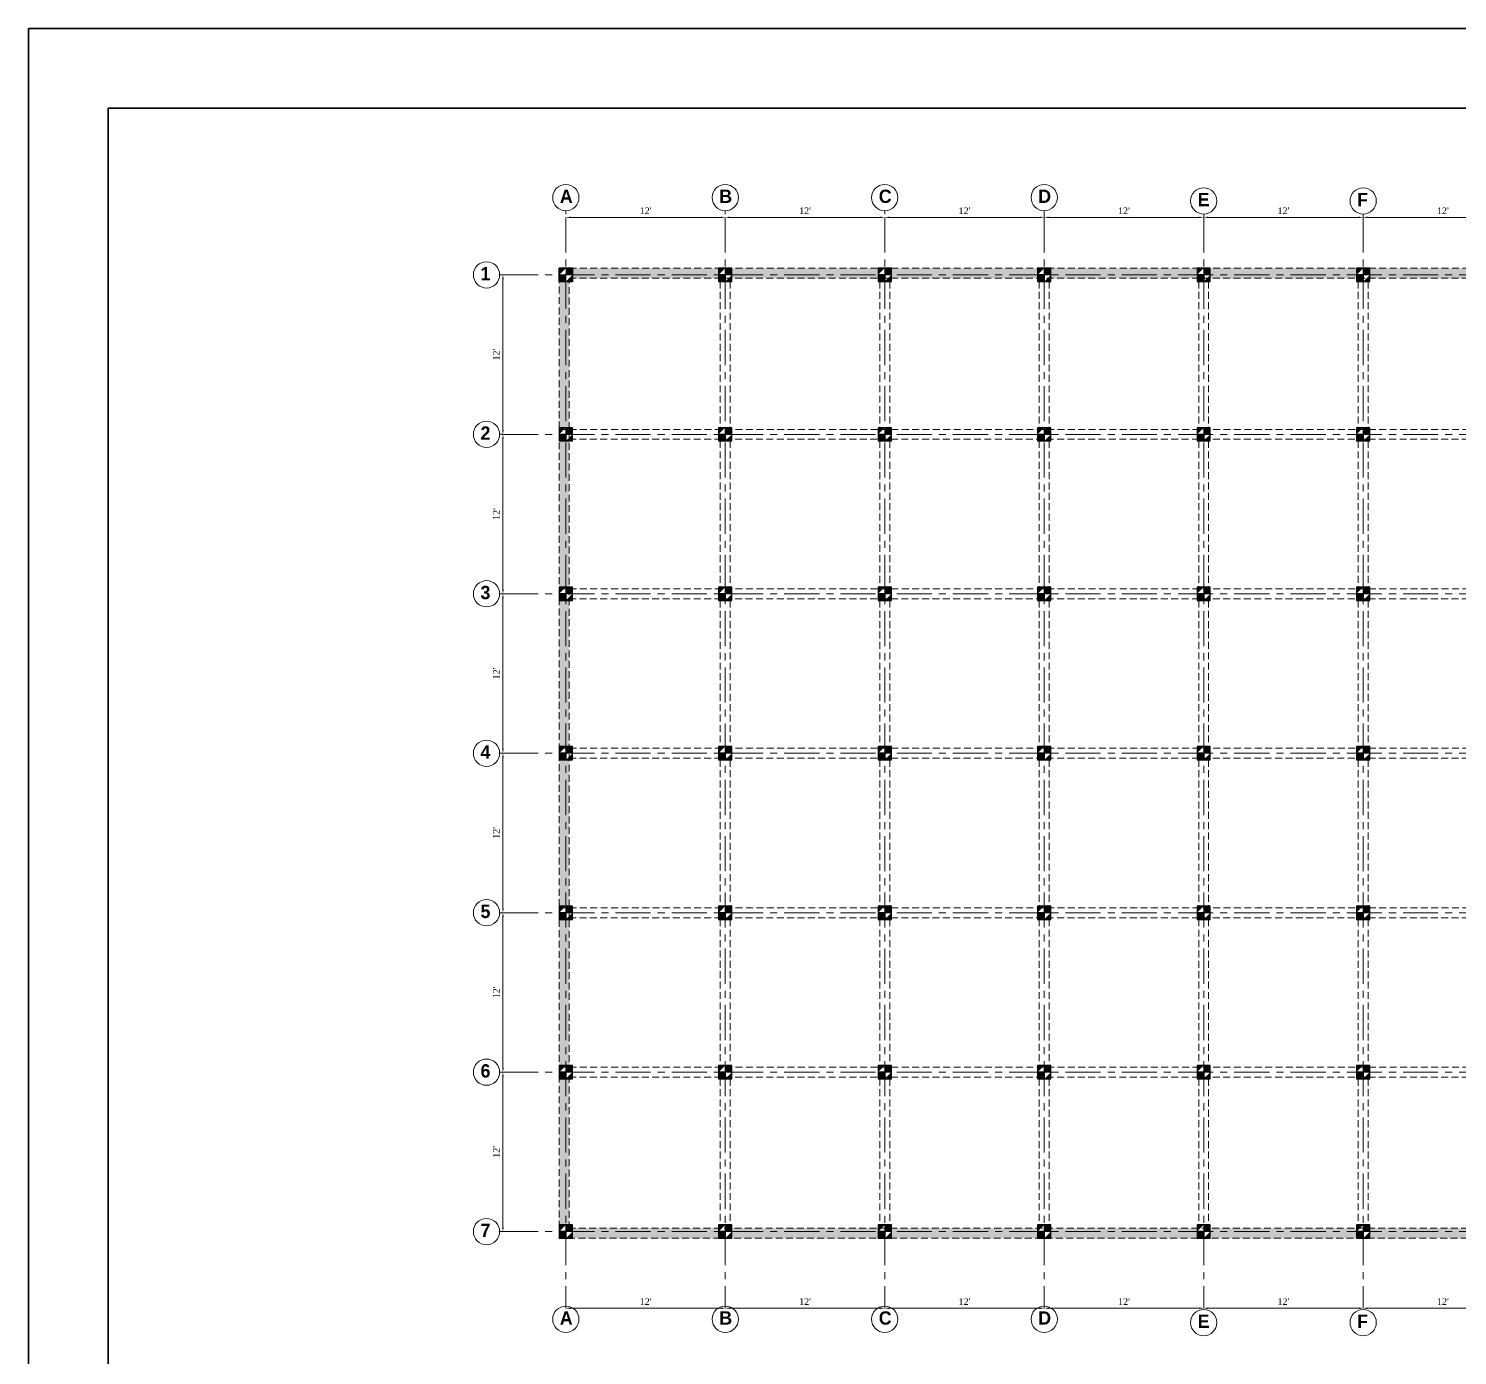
# Model space of a CAD drawing. Extents: x -2338379 to 930990, y -818978 to 106940.
# Drawn here: x 381373 to 382663, y -204164 to -202966 of the extents above; entities that cross this region are included whole.
import ezdxf

# ---------------------------------------------------------------- set-up
doc = ezdxf.new("R2010")
doc.units = 0
doc.header["$MEASUREMENT"] = 0
doc.header["$PDMODE"] = 34
doc.linetypes.add('CENTER', pattern=[50.8, 31.75, -6.35, 6.35, -6.35])
doc.linetypes.add('DASHED2', pattern=[0.375, 0.25, -0.125])
doc.layers.get('0').update_dxf_attribs({"linetype": 'CONTINUOUS', "lineweight": 30})
doc.layers.get('DEFPOINTS').update_dxf_attribs({"linetype": 'CONTINUOUS'})
for name, color, linetype, lineweight in [('Center', 11, 'CENTER', 15), ('DIM', 6, 'CONTINUOUS', 20), ('DOOR&WIN', 3, 'CONTINUOUS', 18), ('Outline', 4, 'CONTINUOUS', 9), ('TEXT', 7, 'CONTINUOUS', 30)]:
    doc.layers.add(name, color=color, linetype=linetype, lineweight=lineweight)
doc.layers.add('pillar12', color=7, linetype='CONTINUOUS')
doc.styles.get("Standard").update_dxf_attribs({"font": 'times.ttf', "height": 6})
doc.dimstyles.new('Standard$0', dxfattribs={"dimtxt": 6, "dimasz": 4, "dimexe": 3, "dimexo": 6, "dimgap": 3, "dimtad": 1, "dimdec": 1, "dimzin": 0, "dimdsep": 46, "dimlunit": 4, "dimtxsty": 'Standard', "dimcen": 0.09, "dimclrd": 6, "dimclre": 6, "dimclrt": 7, "dimadec": 0, "dimazin": 0, "dimtfac": 1, "dimtdec": 1, "dimtix": 1, "dimtofl": 0, "dimtmove": 1, "dimatfit": 3, "dimfxl": 1, "dimtolj": 1, "dimtzin": 0, "dimlwd": 18, "dimlwe": 18, "dimarcsym": 0})

# ---------------------------------------------------------------- blocks, each defined once
blk = doc.blocks.new('pill12')
h = blk.add_hatch(color=5)
h.paths.add_polyline_path([(-6, -6), (6, -6), (6, 6), (-6, 6)], flags=17)
edge = h.paths.add_edge_path(flags=17)
edge.add_line((6, 0), (-6, 0))
edge.add_line((0, 6), (0, -6))
for p, q in [((6, 0), (-6, 0)), ((0, 6), (0, -6))]:
    blk.add_line(p, q)
blk.add_lwpolyline([(-6, -6), (6, -6), (6, 6), (-6, 6)], close=True)
blk = doc.blocks.new('*D62')
at = {"layer": 'DEFPOINTS', "color": 0, "lineweight": 30, "transparency": 16777216}
for p in [(381858, -203136.5), (382002, -203136.5), (382002, -203136.5)]:
    blk.add_point(p, dxfattribs=at)
at = {"layer": 'DIM', "color": 6, "lineweight": 18, "transparency": 16777216}
for p, q in [((381858, -203130.5), (381858, -203133.5)), ((381862, -203136.5), (381998, -203136.5)), ((382002, -203130.5), (382002, -203133.5))]:
    blk.add_line(p, q, dxfattribs=at)
at = {"layer": 'DIM', "color": 6, "lineweight": 30, "transparency": 16777216}
for points in [[(381862, -203135.8), (381862, -203137.1), (381858, -203136.5)], [(381998, -203135.8), (381998, -203137.1), (382002, -203136.5)]]:
    blk.add_solid(points, dxfattribs=at)
at = {"layer": 'DIM', "color": 7, "transparency": 16777216, "insert": (381930, -203130.5), "char_height": 6, "attachment_point": 5}
blk.add_mtext("\\A1;12'", dxfattribs=at)
blk = doc.blocks.new('*D63')
at = {"layer": 'DEFPOINTS', "color": 0, "lineweight": 30, "transparency": 16777216}
for p in [(382002, -203136.5), (382146, -203136.5), (382146, -203136.5)]:
    blk.add_point(p, dxfattribs=at)
at = {"layer": 'DIM', "color": 6, "lineweight": 18, "transparency": 16777216}
for p, q in [((382002, -203130.5), (382002, -203133.5)), ((382006, -203136.5), (382142, -203136.5)), ((382146, -203130.5), (382146, -203133.5))]:
    blk.add_line(p, q, dxfattribs=at)
at = {"layer": 'DIM', "color": 6, "lineweight": 30, "transparency": 16777216}
for points in [[(382006, -203135.8), (382006, -203137.1), (382002, -203136.5)], [(382142, -203135.8), (382142, -203137.1), (382146, -203136.5)]]:
    blk.add_solid(points, dxfattribs=at)
at = {"layer": 'DIM', "color": 7, "transparency": 16777216, "insert": (382074, -203130.5), "char_height": 6, "attachment_point": 5}
blk.add_mtext("\\A1;12'", dxfattribs=at)
blk = doc.blocks.new('*D64')
at = {"layer": 'DEFPOINTS', "color": 0, "lineweight": 30, "transparency": 16777216}
for p in [(382146, -203136.5), (382290, -203136.5), (382290, -203136.5)]:
    blk.add_point(p, dxfattribs=at)
at = {"layer": 'DIM', "color": 6, "lineweight": 18, "transparency": 16777216}
for p, q in [((382146, -203130.5), (382146, -203133.5)), ((382150, -203136.5), (382286, -203136.5)), ((382290, -203130.5), (382290, -203133.5))]:
    blk.add_line(p, q, dxfattribs=at)
at = {"layer": 'DIM', "color": 6, "lineweight": 30, "transparency": 16777216}
for points in [[(382150, -203135.8), (382150, -203137.1), (382146, -203136.5)], [(382286, -203135.8), (382286, -203137.1), (382290, -203136.5)]]:
    blk.add_solid(points, dxfattribs=at)
at = {"layer": 'DIM', "color": 7, "transparency": 16777216, "insert": (382218, -203130.5), "char_height": 6, "attachment_point": 5}
blk.add_mtext("\\A1;12'", dxfattribs=at)
blk = doc.blocks.new('*D65')
at = {"color": 6, "lineweight": 18, "transparency": 16777216}
for p, q in [((382290, -203136.5), (382290, -203133.5)), ((382294, -203136.5), (382430, -203136.5)), ((382434, -203136.5), (382434, -203133.5))]:
    blk.add_line(p, q, dxfattribs=at)
at = {"color": 6, "lineweight": 30, "transparency": 16777216}
for points in [[(382294, -203135.8), (382294, -203137.1), (382290, -203136.5)], [(382430, -203135.8), (382430, -203137.1), (382434, -203136.5)]]:
    blk.add_solid(points, dxfattribs=at)
at = {"layer": 'DEFPOINTS', "color": 0, "lineweight": 30, "transparency": 16777216}
for p in [(382290, -203136.5), (382434, -203136.5), (382434, -203136.5)]:
    blk.add_point(p, dxfattribs=at)
at = {"color": 7, "lineweight": 30, "transparency": 16777216, "insert": (382362, -203130.5), "char_height": 6, "attachment_point": 5}
blk.add_mtext("\\A1;12'", dxfattribs=at)
blk = doc.blocks.new('*D66')
at = {"color": 6, "lineweight": 18, "transparency": 16777216}
for p, q in [((382434, -203136.5), (382434, -203133.5)), ((382438, -203136.5), (382574, -203136.5)), ((382578, -203136.5), (382578, -203133.5))]:
    blk.add_line(p, q, dxfattribs=at)
at = {"color": 6, "lineweight": 30, "transparency": 16777216}
for points in [[(382438, -203135.8), (382438, -203137.1), (382434, -203136.5)], [(382574, -203135.8), (382574, -203137.1), (382578, -203136.5)]]:
    blk.add_solid(points, dxfattribs=at)
at = {"layer": 'DEFPOINTS', "color": 0, "lineweight": 30, "transparency": 16777216}
for p in [(382434, -203136.5), (382578, -203136.5), (382578, -203136.5)]:
    blk.add_point(p, dxfattribs=at)
at = {"color": 7, "lineweight": 30, "transparency": 16777216, "insert": (382506, -203130.5), "char_height": 6, "attachment_point": 5}
blk.add_mtext("\\A1;12'", dxfattribs=at)
blk = doc.blocks.new('*D67')
at = {"color": 6, "lineweight": 18, "transparency": 16777216}
for p, q in [((382578, -203136.5), (382578, -203133.5)), ((382582, -203136.5), (382718, -203136.5)), ((382722, -203136.5), (382722, -203133.5))]:
    blk.add_line(p, q, dxfattribs=at)
at = {"color": 6, "lineweight": 30, "transparency": 16777216}
for points in [[(382582, -203135.8), (382582, -203137.1), (382578, -203136.5)], [(382718, -203135.8), (382718, -203137.1), (382722, -203136.5)]]:
    blk.add_solid(points, dxfattribs=at)
at = {"layer": 'DEFPOINTS', "color": 0, "lineweight": 30, "transparency": 16777216}
for p in [(382578, -203136.5), (382722, -203136.5), (382722, -203136.5)]:
    blk.add_point(p, dxfattribs=at)
at = {"color": 7, "lineweight": 30, "transparency": 16777216, "insert": (382650, -203130.5), "char_height": 6, "attachment_point": 5}
blk.add_mtext("\\A1;12'", dxfattribs=at)
blk = doc.blocks.new('*D71')
at = {"color": 6, "lineweight": 18, "transparency": 16777216}
for p, q in [((381801.2, -203188.4), (381798.2, -203188.4)), ((381801.2, -203192.4), (381801.2, -203328.4)), ((381801.2, -203332.4), (381798.2, -203332.4))]:
    blk.add_line(p, q, dxfattribs=at)
at = {"color": 6, "lineweight": 30, "transparency": 16777216}
for points in [[(381800.5, -203192.4), (381801.9, -203192.4), (381801.2, -203188.4)], [(381800.5, -203328.4), (381801.9, -203328.4), (381801.2, -203332.4)]]:
    blk.add_solid(points, dxfattribs=at)
at = {"layer": 'DEFPOINTS', "color": 0, "lineweight": 30, "transparency": 16777216}
for p in [(381801.2, -203188.4), (381801.2, -203332.4), (381801.2, -203332.4)]:
    blk.add_point(p, dxfattribs=at)
at = {"color": 7, "lineweight": 30, "transparency": 16777216, "insert": (381795.2, -203260.4), "char_height": 6, "attachment_point": 5, "rotation": 90}
blk.add_mtext("\\A1;12'", dxfattribs=at)
blk = doc.blocks.new('*D72')
at = {"color": 6, "lineweight": 18, "transparency": 16777216}
for p, q in [((381801.2, -203332.4), (381798.2, -203332.4)), ((381801.2, -203336.4), (381801.2, -203472.4)), ((381801.2, -203476.4), (381798.2, -203476.4))]:
    blk.add_line(p, q, dxfattribs=at)
at = {"color": 6, "lineweight": 30, "transparency": 16777216}
for points in [[(381800.5, -203336.4), (381801.9, -203336.4), (381801.2, -203332.4)], [(381800.5, -203472.4), (381801.9, -203472.4), (381801.2, -203476.4)]]:
    blk.add_solid(points, dxfattribs=at)
at = {"layer": 'DEFPOINTS', "color": 0, "lineweight": 30, "transparency": 16777216}
for p in [(381801.2, -203332.4), (381801.2, -203476.4), (381801.2, -203476.4)]:
    blk.add_point(p, dxfattribs=at)
at = {"color": 7, "lineweight": 30, "transparency": 16777216, "insert": (381795.2, -203404.4), "char_height": 6, "attachment_point": 5, "rotation": 90}
blk.add_mtext("\\A1;12'", dxfattribs=at)
blk = doc.blocks.new('*D73')
at = {"color": 6, "lineweight": 18, "transparency": 16777216}
for p, q in [((381801.2, -203476.4), (381798.2, -203476.4)), ((381801.2, -203480.4), (381801.2, -203616.4)), ((381801.2, -203620.4), (381798.2, -203620.4))]:
    blk.add_line(p, q, dxfattribs=at)
at = {"color": 6, "lineweight": 30, "transparency": 16777216}
for points in [[(381800.5, -203480.4), (381801.9, -203480.4), (381801.2, -203476.4)], [(381800.5, -203616.4), (381801.9, -203616.4), (381801.2, -203620.4)]]:
    blk.add_solid(points, dxfattribs=at)
at = {"layer": 'DEFPOINTS', "color": 0, "lineweight": 30, "transparency": 16777216}
for p in [(381801.2, -203476.4), (381801.2, -203620.4), (381801.2, -203620.4)]:
    blk.add_point(p, dxfattribs=at)
at = {"color": 7, "lineweight": 30, "transparency": 16777216, "insert": (381795.2, -203548.4), "char_height": 6, "attachment_point": 5, "rotation": 90}
blk.add_mtext("\\A1;12'", dxfattribs=at)
blk = doc.blocks.new('*D74')
at = {"color": 6, "lineweight": 18, "transparency": 16777216}
for p, q in [((381801.2, -203620.4), (381798.2, -203620.4)), ((381801.2, -203624.4), (381801.2, -203760.4)), ((381801.2, -203764.4), (381798.2, -203764.4))]:
    blk.add_line(p, q, dxfattribs=at)
at = {"color": 6, "lineweight": 30, "transparency": 16777216}
for points in [[(381800.5, -203624.4), (381801.9, -203624.4), (381801.2, -203620.4)], [(381800.5, -203760.4), (381801.9, -203760.4), (381801.2, -203764.4)]]:
    blk.add_solid(points, dxfattribs=at)
at = {"layer": 'DEFPOINTS', "color": 0, "lineweight": 30, "transparency": 16777216}
for p in [(381801.2, -203620.4), (381801.2, -203764.4), (381801.2, -203764.4)]:
    blk.add_point(p, dxfattribs=at)
at = {"color": 7, "lineweight": 30, "transparency": 16777216, "insert": (381795.2, -203692.4), "char_height": 6, "attachment_point": 5, "rotation": 90}
blk.add_mtext("\\A1;12'", dxfattribs=at)
blk = doc.blocks.new('*D75')
at = {"color": 6, "lineweight": 18, "transparency": 16777216}
for p, q in [((381801.2, -203764.4), (381798.2, -203764.4)), ((381801.2, -203768.4), (381801.2, -203904.4)), ((381801.2, -203908.4), (381798.2, -203908.4))]:
    blk.add_line(p, q, dxfattribs=at)
at = {"color": 6, "lineweight": 30, "transparency": 16777216}
for points in [[(381800.5, -203768.4), (381801.9, -203768.4), (381801.2, -203764.4)], [(381800.5, -203904.4), (381801.9, -203904.4), (381801.2, -203908.4)]]:
    blk.add_solid(points, dxfattribs=at)
at = {"layer": 'DEFPOINTS', "color": 0, "lineweight": 30, "transparency": 16777216}
for p in [(381801.2, -203764.4), (381801.2, -203908.4), (381801.2, -203908.4)]:
    blk.add_point(p, dxfattribs=at)
at = {"color": 7, "lineweight": 30, "transparency": 16777216, "insert": (381795.2, -203836.4), "char_height": 6, "attachment_point": 5, "rotation": 90}
blk.add_mtext("\\A1;12'", dxfattribs=at)
blk = doc.blocks.new('*D76')
at = {"color": 6, "lineweight": 18, "transparency": 16777216}
for p, q in [((381801.2, -203908.4), (381798.2, -203908.4)), ((381801.2, -203912.4), (381801.2, -204048.4)), ((381801.2, -204052.4), (381798.2, -204052.4))]:
    blk.add_line(p, q, dxfattribs=at)
at = {"color": 6, "lineweight": 30, "transparency": 16777216}
for points in [[(381800.5, -203912.4), (381801.9, -203912.4), (381801.2, -203908.4)], [(381800.5, -204048.4), (381801.9, -204048.4), (381801.2, -204052.4)]]:
    blk.add_solid(points, dxfattribs=at)
at = {"layer": 'DEFPOINTS', "color": 0, "lineweight": 30, "transparency": 16777216}
for p in [(381801.2, -203908.4), (381801.2, -204052.4), (381801.2, -204052.4)]:
    blk.add_point(p, dxfattribs=at)
at = {"color": 7, "lineweight": 30, "transparency": 16777216, "insert": (381795.2, -203980.4), "char_height": 6, "attachment_point": 5, "rotation": 90}
blk.add_mtext("\\A1;12'", dxfattribs=at)
blk = doc.blocks.new('*D77')
at = {"color": 6, "lineweight": 18, "transparency": 16777216}
for p, q in [((381858, -204121.6), (381858, -204118.6)), ((381862, -204121.6), (381998, -204121.6)), ((382002, -204121.6), (382002, -204118.6))]:
    blk.add_line(p, q, dxfattribs=at)
at = {"color": 6, "lineweight": 30, "transparency": 16777216}
for points in [[(381862, -204120.9), (381862, -204122.3), (381858, -204121.6)], [(381998, -204120.9), (381998, -204122.3), (382002, -204121.6)]]:
    blk.add_solid(points, dxfattribs=at)
at = {"layer": 'DEFPOINTS', "color": 0, "lineweight": 30, "transparency": 16777216}
for p in [(381858, -204121.6), (382002, -204121.6), (382002, -204121.6)]:
    blk.add_point(p, dxfattribs=at)
at = {"color": 7, "lineweight": 30, "transparency": 16777216, "insert": (381930, -204115.6), "char_height": 6, "attachment_point": 5}
blk.add_mtext("\\A1;12'", dxfattribs=at)
blk = doc.blocks.new('*D78')
at = {"color": 6, "lineweight": 18, "transparency": 16777216}
for p, q in [((382002, -204121.6), (382002, -204118.6)), ((382006, -204121.6), (382142, -204121.6)), ((382146, -204121.6), (382146, -204118.6))]:
    blk.add_line(p, q, dxfattribs=at)
at = {"color": 6, "lineweight": 30, "transparency": 16777216}
for points in [[(382006, -204120.9), (382006, -204122.3), (382002, -204121.6)], [(382142, -204120.9), (382142, -204122.3), (382146, -204121.6)]]:
    blk.add_solid(points, dxfattribs=at)
at = {"layer": 'DEFPOINTS', "color": 0, "lineweight": 30, "transparency": 16777216}
for p in [(382002, -204121.6), (382146, -204121.6), (382146, -204121.6)]:
    blk.add_point(p, dxfattribs=at)
at = {"color": 7, "lineweight": 30, "transparency": 16777216, "insert": (382074, -204115.6), "char_height": 6, "attachment_point": 5}
blk.add_mtext("\\A1;12'", dxfattribs=at)
blk = doc.blocks.new('*D79')
at = {"color": 6, "lineweight": 18, "transparency": 16777216}
for p, q in [((382146, -204121.6), (382146, -204118.6)), ((382150, -204121.6), (382286, -204121.6)), ((382290, -204121.6), (382290, -204118.6))]:
    blk.add_line(p, q, dxfattribs=at)
at = {"color": 6, "lineweight": 30, "transparency": 16777216}
for points in [[(382150, -204120.9), (382150, -204122.3), (382146, -204121.6)], [(382286, -204120.9), (382286, -204122.3), (382290, -204121.6)]]:
    blk.add_solid(points, dxfattribs=at)
at = {"layer": 'DEFPOINTS', "color": 0, "lineweight": 30, "transparency": 16777216}
for p in [(382146, -204121.6), (382290, -204121.6), (382290, -204121.6)]:
    blk.add_point(p, dxfattribs=at)
at = {"color": 7, "lineweight": 30, "transparency": 16777216, "insert": (382218, -204115.6), "char_height": 6, "attachment_point": 5}
blk.add_mtext("\\A1;12'", dxfattribs=at)
blk = doc.blocks.new('*D80')
at = {"color": 6, "lineweight": 18, "transparency": 16777216}
for p, q in [((382290, -204121.6), (382290, -204118.6)), ((382294, -204121.6), (382430, -204121.6)), ((382434, -204121.6), (382434, -204118.6))]:
    blk.add_line(p, q, dxfattribs=at)
at = {"color": 6, "lineweight": 30, "transparency": 16777216}
for points in [[(382294, -204120.9), (382294, -204122.3), (382290, -204121.6)], [(382430, -204120.9), (382430, -204122.3), (382434, -204121.6)]]:
    blk.add_solid(points, dxfattribs=at)
at = {"layer": 'DEFPOINTS', "color": 0, "lineweight": 30, "transparency": 16777216}
for p in [(382290, -204121.6), (382434, -204121.6), (382434, -204121.6)]:
    blk.add_point(p, dxfattribs=at)
at = {"color": 7, "lineweight": 30, "transparency": 16777216, "insert": (382362, -204115.6), "char_height": 6, "attachment_point": 5}
blk.add_mtext("\\A1;12'", dxfattribs=at)
blk = doc.blocks.new('*D81')
at = {"color": 6, "lineweight": 18, "transparency": 16777216}
for p, q in [((382434, -204121.6), (382434, -204118.6)), ((382438, -204121.6), (382574, -204121.6)), ((382578, -204121.6), (382578, -204118.6))]:
    blk.add_line(p, q, dxfattribs=at)
at = {"color": 6, "lineweight": 30, "transparency": 16777216}
for points in [[(382438, -204120.9), (382438, -204122.3), (382434, -204121.6)], [(382574, -204120.9), (382574, -204122.3), (382578, -204121.6)]]:
    blk.add_solid(points, dxfattribs=at)
at = {"layer": 'DEFPOINTS', "color": 0, "lineweight": 30, "transparency": 16777216}
for p in [(382434, -204121.6), (382578, -204121.6), (382578, -204121.6)]:
    blk.add_point(p, dxfattribs=at)
at = {"color": 7, "lineweight": 30, "transparency": 16777216, "insert": (382506, -204115.6), "char_height": 6, "attachment_point": 5}
blk.add_mtext("\\A1;12'", dxfattribs=at)
blk = doc.blocks.new('*D82')
at = {"color": 6, "lineweight": 18, "transparency": 16777216}
for p, q in [((382578, -204121.6), (382578, -204118.6)), ((382582, -204121.6), (382718, -204121.6)), ((382722, -204121.6), (382722, -204118.6))]:
    blk.add_line(p, q, dxfattribs=at)
at = {"color": 6, "lineweight": 30, "transparency": 16777216}
for points in [[(382582, -204120.9), (382582, -204122.3), (382578, -204121.6)], [(382718, -204120.9), (382718, -204122.3), (382722, -204121.6)]]:
    blk.add_solid(points, dxfattribs=at)
at = {"layer": 'DEFPOINTS', "color": 0, "lineweight": 30, "transparency": 16777216}
for p in [(382578, -204121.6), (382722, -204121.6), (382722, -204121.6)]:
    blk.add_point(p, dxfattribs=at)
at = {"color": 7, "lineweight": 30, "transparency": 16777216, "insert": (382650, -204115.6), "char_height": 6, "attachment_point": 5}
blk.add_mtext("\\A1;12'", dxfattribs=at)

msp = doc.modelspace()

# ---------------------------------------------------------------- hatches: boundary and pattern name
h = msp.add_hatch(color=5)
h.paths.add_polyline_path([(381851.97, -203194.43), (381863.97, -203194.43), (381863.97, -203182.43), (381851.97, -203182.43)], flags=16)
edge = h.paths.add_edge_path()
edge.add_line((381863.97, -203188.43), (381851.97, -203188.43))
edge.add_line((381857.97, -203182.43), (381857.97, -203194.43))
at = {"lineweight": 30}
h = msp.add_hatch(color=256, dxfattribs=at)
h.paths.add_polyline_path([(381857.97, -203194.43), (381851.97, -203194.43), (381851.97, -203326.43), (381857.97, -203326.43)])
h.paths.add_polyline_path([(381860.97, -203194.43), (381857.97, -203194.43), (381857.97, -203326.43), (381860.97, -203326.43)])
h.paths.add_polyline_path([(381857.97, -203338.43), (381851.97, -203338.43), (381851.97, -203470.43), (381857.97, -203470.43)])
h.paths.add_polyline_path([(381860.97, -203338.43), (381857.97, -203338.43), (381857.97, -203470.43), (381860.97, -203470.43)])
h.paths.add_polyline_path([(381857.97, -203482.43), (381851.97, -203482.43), (381851.97, -203614.43), (381857.97, -203614.43)])
h.paths.add_polyline_path([(381860.97, -203482.43), (381857.97, -203482.43), (381857.97, -203614.43), (381860.97, -203614.43)])
h.paths.add_polyline_path([(381857.97, -203626.43), (381851.97, -203626.43), (381851.97, -203758.43), (381857.97, -203758.43)])
h.paths.add_polyline_path([(381860.97, -203626.43), (381857.97, -203626.43), (381857.97, -203758.43), (381860.97, -203758.43)])
h.paths.add_polyline_path([(381857.97, -203770.43), (381851.97, -203770.43), (381851.97, -203902.43), (381857.97, -203902.43)])
h.paths.add_polyline_path([(381860.97, -203770.43), (381857.97, -203770.43), (381857.97, -203902.43), (381860.97, -203902.43)])
h.paths.add_polyline_path([(381857.97, -203914.43), (381851.97, -203914.43), (381851.97, -204046.43), (381857.97, -204046.43)])
h.paths.add_polyline_path([(381860.97, -203914.43), (381857.97, -203914.43), (381857.97, -204046.43), (381860.97, -204046.43)])
h = msp.add_hatch(color=256, dxfattribs=at)
h.paths.add_polyline_path([(381995.97, -203182.43), (381863.97, -203182.43), (381863.97, -203188.43), (381995.97, -203188.43)])
h.paths.add_polyline_path([(381995.97, -203188.43), (381863.97, -203188.43), (381863.97, -203191.43), (381995.97, -203191.43)])
h.paths.add_polyline_path([(382139.97, -203182.43), (382007.97, -203182.43), (382007.97, -203188.43), (382139.97, -203188.43)])
h.paths.add_polyline_path([(382139.97, -203188.43), (382007.97, -203188.43), (382007.97, -203191.43), (382139.97, -203191.43)])
h.paths.add_polyline_path([(382283.97, -203182.43), (382151.97, -203182.43), (382151.97, -203188.43), (382283.97, -203188.43)])
h.paths.add_polyline_path([(382283.97, -203188.43), (382151.97, -203188.43), (382151.97, -203191.43), (382283.97, -203191.43)])
h.paths.add_polyline_path([(382427.97, -203182.43), (382295.97, -203182.43), (382295.97, -203188.43), (382427.97, -203188.43)])
h.paths.add_polyline_path([(382427.97, -203188.43), (382295.97, -203188.43), (382295.97, -203191.43), (382427.97, -203191.43)])
h.paths.add_polyline_path([(382571.97, -203182.43), (382439.97, -203182.43), (382439.97, -203188.43), (382571.97, -203188.43)])
h.paths.add_polyline_path([(382571.97, -203188.43), (382439.97, -203188.43), (382439.97, -203191.43), (382571.97, -203191.43)])
h.paths.add_polyline_path([(382715.97, -203182.43), (382583.97, -203182.43), (382583.97, -203188.43), (382715.97, -203188.43)])
h.paths.add_polyline_path([(382715.97, -203188.43), (382583.97, -203188.43), (382583.97, -203191.43), (382715.97, -203191.43)])
h.paths.add_polyline_path([(382859.97, -203182.43), (382727.97, -203182.43), (382727.97, -203188.43), (382859.97, -203188.43)])
h.paths.add_polyline_path([(382766.56, -203188.43), (382727.97, -203188.43), (382727.97, -203191.43), (382766.56, -203191.43)])
h.paths.add_polyline_path([(383003.97, -203182.43), (382871.97, -203182.43), (382871.97, -203188.43), (383003.97, -203188.43)])
h.paths.add_polyline_path([(382882.06, -203188.43), (382876.06, -203188.43), (382876.06, -203191.43), (382882.06, -203191.43)])
h.paths.add_polyline_path([(382876.06, -203188.43), (382871.97, -203188.43), (382871.97, -203191.43), (382876.06, -203191.43)])
h = msp.add_hatch(color=256, dxfattribs=at)
h.paths.add_polyline_path([(381995.97, -204049.43), (381863.97, -204049.43), (381863.97, -204052.43), (381995.97, -204052.43)])
h.paths.add_polyline_path([(381995.97, -204052.43), (381863.97, -204052.43), (381863.97, -204058.43), (381995.97, -204058.43)])
h.paths.add_polyline_path([(382139.97, -204049.43), (382007.97, -204049.43), (382007.97, -204052.43), (382139.97, -204052.43)])
h.paths.add_polyline_path([(382139.97, -204052.43), (382007.97, -204052.43), (382007.97, -204058.43), (382139.97, -204058.43)])
h.paths.add_polyline_path([(382283.97, -204049.43), (382151.97, -204049.43), (382151.97, -204052.43), (382283.97, -204052.43)])
h.paths.add_polyline_path([(382283.97, -204052.43), (382151.97, -204052.43), (382151.97, -204058.43), (382283.97, -204058.43)])
h.paths.add_polyline_path([(382427.97, -204049.43), (382295.97, -204049.43), (382295.97, -204052.43), (382427.97, -204052.43)])
h.paths.add_polyline_path([(382427.97, -204052.43), (382295.97, -204052.43), (382295.97, -204058.43), (382427.97, -204058.43)])
h.paths.add_polyline_path([(382571.97, -204049.43), (382439.97, -204049.43), (382439.97, -204052.43), (382571.97, -204052.43)])
h.paths.add_polyline_path([(382571.97, -204052.43), (382439.97, -204052.43), (382439.97, -204058.43), (382571.97, -204058.43)])
h.paths.add_polyline_path([(382715.97, -204049.43), (382583.97, -204049.43), (382583.97, -204052.43), (382715.97, -204052.43)])
h.paths.add_polyline_path([(382715.97, -204052.43), (382583.97, -204052.43), (382583.97, -204058.43), (382715.97, -204058.43)])
h.paths.add_polyline_path([(382859.97, -204049.43), (382727.97, -204049.43), (382727.97, -204052.43), (382859.97, -204052.43)])
h.paths.add_polyline_path([(382859.97, -204052.43), (382727.97, -204052.43), (382727.97, -204058.43), (382859.97, -204058.43)])
h.paths.add_polyline_path([(383003.97, -204049.43), (382871.97, -204049.43), (382871.97, -204052.43), (383003.97, -204052.43)])
h.paths.add_polyline_path([(383003.97, -204052.43), (382871.97, -204052.43), (382871.97, -204058.43), (383003.97, -204058.43)])
h.paths.add_polyline_path([(383147.97, -204049.43), (383015.97, -204049.43), (383015.97, -204052.43), (383147.97, -204052.43)])
h.paths.add_polyline_path([(383147.97, -204052.43), (383015.97, -204052.43), (383015.97, -204058.43), (383147.97, -204058.43)])

# ---------------------------------------------------------------- linework, layer by layer
at = {"color": 3}
for points in [[(384550.42, -205212.39), (384550.42, -202965.99), (381372.82, -202965.99), (381372.82, -205212.39)], [(384478.42, -205140.39), (384478.42, -203037.99), (381444.82, -203037.99), (381444.82, -205140.39)]]:
    msp.add_lwpolyline(points, close=True, dxfattribs=at)
msp.add_lwpolyline([(381851.97, -203194.43), (381863.97, -203194.43), (381863.97, -203182.43), (381851.97, -203182.43)], close=True)
at = {"layer": 'Center'}
for p, q in [((381857.97, -203136.47), (381857.97, -204121.58)), ((382001.97, -203136.47), (382001.97, -204121.58)), ((382145.97, -203136.47), (382145.97, -204121.58)), ((382289.97, -203136.47), (382289.97, -204121.58)), ((382433.97, -203136.47), (382433.97, -204121.58)), ((382577.97, -203136.47), (382577.97, -204121.58)), ((381801.2, -203188.43), (383236.36, -203188.43)), ((381801.2, -203332.43), (383236.36, -203332.43)), ((381801.2, -203476.43), (383236.36, -203476.43)), ((381801.2, -203620.43), (383236.36, -203620.43)), ((381801.2, -203764.43), (383236.36, -203764.43)), ((381801.2, -203908.43), (383236.36, -203908.43)), ((381801.2, -204052.43), (383236.36, -204052.43))]:
    msp.add_line(p, q, dxfattribs=at)
at = {"layer": 'DOOR&WIN', "linetype": 'DASHED2', "ltscale": 25}
for p, q in [((381851.97, -203182.43), (383159.97, -203182.43)), ((381851.97, -204058.43), (381851.97, -203182.43)), ((381860.97, -203191.43), (383150.97, -203191.43)), ((381860.97, -204049.43), (381860.97, -203191.43)), ((381997.47, -203194.43), (381997.47, -203326.43)), ((382006.47, -203194.43), (382006.47, -203326.43)), ((382141.47, -203194.43), (382141.47, -203326.43)), ((382150.47, -203194.43), (382150.47, -203326.43)), ((382285.47, -203194.43), (382285.47, -203326.43)), ((382294.47, -203194.43), (382294.47, -203326.43)), ((382429.47, -203194.43), (382429.47, -203326.43)), ((382438.47, -203194.43), (382438.47, -203326.43)), ((382573.47, -203194.43), (382573.47, -203326.43)), ((382582.47, -203194.43), (382582.47, -203326.43)), ((381851.97, -203327.93), (383159.97, -203327.93)), ((381860.97, -203336.93), (383150.97, -203336.93)), ((381997.47, -203338.43), (381997.47, -203470.43)), ((382006.47, -203338.43), (382006.47, -203470.43)), ((382141.47, -203338.43), (382141.47, -203470.43)), ((382150.47, -203338.43), (382150.47, -203470.43)), ((382285.47, -203338.43), (382285.47, -203470.43)), ((382294.47, -203338.43), (382294.47, -203470.43)), ((382429.47, -203338.43), (382429.47, -203470.43)), ((382438.47, -203338.43), (382438.47, -203470.43)), ((382573.47, -203338.43), (382573.47, -203470.43)), ((382582.47, -203338.43), (382582.47, -203470.43)), ((381851.97, -203471.93), (383159.97, -203471.93)), ((381860.97, -203480.93), (383150.97, -203480.93)), ((381997.47, -203482.43), (381997.47, -203614.43)), ((382006.47, -203482.43), (382006.47, -203614.43)), ((382141.47, -203482.43), (382141.47, -203614.43)), ((382150.47, -203482.43), (382150.47, -203614.43)), ((382285.47, -203482.43), (382285.47, -203614.43)), ((382294.47, -203482.43), (382294.47, -203614.43)), ((382429.47, -203482.43), (382429.47, -203614.43)), ((382438.47, -203482.43), (382438.47, -203614.43)), ((382573.47, -203482.43), (382573.47, -203614.43)), ((382582.47, -203482.43), (382582.47, -203614.43)), ((381851.97, -203615.93), (383159.97, -203615.93)), ((381860.97, -203624.93), (383150.97, -203624.93)), ((381997.47, -203626.43), (381997.47, -203758.43)), ((382006.47, -203626.43), (382006.47, -203758.43)), ((382141.47, -203626.43), (382141.47, -203758.43)), ((382150.47, -203626.43), (382150.47, -203758.43)), ((382285.47, -203626.43), (382285.47, -203758.43)), ((382294.47, -203626.43), (382294.47, -203758.43)), ((382429.47, -203626.43), (382429.47, -203758.43)), ((382438.47, -203626.43), (382438.47, -203758.43)), ((382573.47, -203626.43), (382573.47, -203758.43)), ((382582.47, -203626.43), (382582.47, -203758.43)), ((381851.97, -203759.93), (383159.97, -203759.93)), ((381860.97, -203768.93), (383150.97, -203768.93)), ((381997.47, -203770.43), (381997.47, -203902.43)), ((382006.47, -203770.43), (382006.47, -203902.43)), ((382141.47, -203770.43), (382141.47, -203902.43)), ((382150.47, -203770.43), (382150.47, -203902.43)), ((382285.47, -203770.43), (382285.47, -203902.43)), ((382294.47, -203770.43), (382294.47, -203902.43)), ((382429.47, -203770.43), (382429.47, -203902.43)), ((382438.47, -203770.43), (382438.47, -203902.43)), ((382573.47, -203770.43), (382573.47, -203902.43)), ((382582.47, -203770.43), (382582.47, -203902.43)), ((381851.97, -203903.93), (383159.97, -203903.93)), ((381860.97, -203912.93), (383150.97, -203912.93)), ((381997.47, -203914.43), (381997.47, -204046.43)), ((382006.47, -203914.43), (382006.47, -204046.43)), ((382141.47, -203914.43), (382141.47, -204046.43)), ((382150.47, -203914.43), (382150.47, -204046.43)), ((382285.47, -203914.43), (382285.47, -204046.43)), ((382294.47, -203914.43), (382294.47, -204046.43)), ((382429.47, -203914.43), (382429.47, -204046.43)), ((382438.47, -203914.43), (382438.47, -204046.43)), ((382573.47, -203914.43), (382573.47, -204046.43)), ((382582.47, -203914.43), (382582.47, -204046.43)), ((383159.97, -204058.43), (381851.97, -204058.43)), ((383150.97, -204049.43), (381860.97, -204049.43))]:
    msp.add_line(p, q, dxfattribs=at)
at = {"layer": 'Outline'}
for centre in [(381857.97, -203118.61), (382001.97, -203118.61), (382145.97, -203118.61), (382289.97, -203118.61), (382433.97, -203121.61), (382577.97, -203121.61), (381786.34, -203188.43), (381786.34, -203332.43), (381786.34, -203476.43), (381786.34, -203620.43), (381786.34, -203764.43), (381786.34, -203908.43), (381786.34, -204052.43), (381857.97, -204131.59), (382001.97, -204131.59), (382145.97, -204131.59), (382289.97, -204131.59), (382433.97, -204134.59), (382577.97, -204134.59)]:
    msp.add_circle(centre, 11.86, dxfattribs=at)

# ---------------------------------------------------------------- block references
at = {"layer": 'pillar12'}
for p in [(382001.97, -203188.43), (382145.97, -203188.43), (382289.97, -203188.43), (382433.97, -203188.43), (382577.97, -203188.43), (381857.97, -203332.43), (382001.97, -203332.43), (382145.97, -203332.43), (382289.97, -203332.43), (382433.97, -203332.43), (382577.97, -203332.43), (381857.97, -203476.43), (382001.97, -203476.43), (382145.97, -203476.43), (382289.97, -203476.43), (382433.97, -203476.43), (382577.97, -203476.43), (381857.97, -203620.43), (382001.97, -203620.43), (382145.97, -203620.43), (382289.97, -203620.43), (382433.97, -203620.43), (382577.97, -203620.43), (381857.97, -203764.43), (382001.97, -203764.43), (382145.97, -203764.43), (382289.97, -203764.43), (382433.97, -203764.43), (382577.97, -203764.43), (381857.97, -203908.43), (382001.97, -203908.43), (382145.97, -203908.43), (382289.97, -203908.43), (382433.97, -203908.43), (382577.97, -203908.43), (381857.97, -204052.43), (382001.97, -204052.43), (382145.97, -204052.43), (382289.97, -204052.43), (382433.97, -204052.43), (382577.97, -204052.43)]:
    msp.add_blockref('pill12', p, dxfattribs=at)

# ---------------------------------------------------------------- texts
at = {"layer": 'TEXT', "char_height": 12, "width": 451.5, "attachment_point": 1}
for s, insert in [('{\\fCentury Gothic|b1|i0|c0|p34;A}', (381852.57, -203111.45)), ('{\\fCentury Gothic|b1|i0|c0|p34;B}', (381996.57, -203111.45)), ('{\\fCentury Gothic|b1|i0|c0|p34;C}', (382140.57, -203111.45)), ('{\\fCentury Gothic|b1|i0|c0|p34;D}', (382284.57, -203111.45)), ('{\\fCentury Gothic|b1|i0|c0|p34;E}', (382428.57, -203114.45)), ('{\\fCentury Gothic|b1|i0|c0|p34;F}', (382572.57, -203114.45)), ('{\\fCentury Gothic|b1|i0|c0|p34;1}', (381780.94, -203181.27)), ('{\\fCentury Gothic|b1|i0|c0|p34;2}', (381780.94, -203325.27)), ('{\\fCentury Gothic|b1|i0|c0|p34;3}', (381780.94, -203469.27)), ('{\\fCentury Gothic|b1|i0|c0|p34;4}', (381780.94, -203613.27)), ('{\\fCentury Gothic|b1|i0|c0|p34;5}', (381780.94, -203757.27)), ('{\\fCentury Gothic|b1|i0|c0|p34;6}', (381780.94, -203901.27)), ('{\\fCentury Gothic|b1|i0|c0|p34;7}', (381780.94, -204045.27)), ('{\\fCentury Gothic|b1|i0|c0|p34;A}', (381852.57, -204124.44)), ('{\\fCentury Gothic|b1|i0|c0|p34;B}', (381996.57, -204124.44)), ('{\\fCentury Gothic|b1|i0|c0|p34;C}', (382140.57, -204124.44)), ('{\\fCentury Gothic|b1|i0|c0|p34;D}', (382284.57, -204124.44)), ('{\\fCentury Gothic|b1|i0|c0|p34;E}', (382428.57, -204127.44)), ('{\\fCentury Gothic|b1|i0|c0|p34;F}', (382572.57, -204127.44))]:
    msp.add_mtext(s, dxfattribs=dict(at, insert=insert))

# ---------------------------------------------------------------- dimensions: what is measured, and where the dimension line sits
at = {"lineweight": 30}
for base, p1, p2, picture, middle in [((382433.97, -203136.47), (382289.97, -203136.47), (382433.97, -203136.47), '*D65', (382361.97, -203130.47)), ((382577.97, -203136.47), (382433.97, -203136.47), (382577.97, -203136.47), '*D66', (382505.97, -203130.47)), ((382721.97, -203136.47), (382577.97, -203136.47), (382721.97, -203136.47), '*D67', (382649.97, -203130.47)), ((382001.97, -204121.58), (381857.97, -204121.58), (382001.97, -204121.58), '*D77', (381929.97, -204115.58)), ((382145.97, -204121.58), (382001.97, -204121.58), (382145.97, -204121.58), '*D78', (382073.97, -204115.58)), ((382289.97, -204121.58), (382145.97, -204121.58), (382289.97, -204121.58), '*D79', (382217.97, -204115.58)), ((382433.97, -204121.58), (382289.97, -204121.58), (382433.97, -204121.58), '*D80', (382361.97, -204115.58)), ((382577.97, -204121.58), (382433.97, -204121.58), (382577.97, -204121.58), '*D81', (382505.97, -204115.58)), ((382721.97, -204121.58), (382577.97, -204121.58), (382721.97, -204121.58), '*D82', (382649.97, -204115.58))]:
    dim = msp.add_linear_dim(base=base, p1=p1, p2=p2, dimstyle='Standard$0', override={"dimdec": 0, "dimtdec": 0, "dimfxl": 6, "dimfxlon": 1, "dimarcsym": 1}, dxfattribs=at)
    dim.commit()
    dim.dimension.update_dxf_attribs({"geometry": picture, "text_midpoint": middle})
for base, p1, p2, picture, middle in [((381801.2, -203332.43), (381801.2, -203188.43), (381801.2, -203332.43), '*D71', (381795.2, -203260.43)), ((381801.2, -203476.43), (381801.2, -203332.43), (381801.2, -203476.43), '*D72', (381795.2, -203404.43)), ((381801.2, -203620.43), (381801.2, -203476.43), (381801.2, -203620.43), '*D73', (381795.2, -203548.43)), ((381801.2, -203764.43), (381801.2, -203620.43), (381801.2, -203764.43), '*D74', (381795.2, -203692.43)), ((381801.2, -203908.43), (381801.2, -203764.43), (381801.2, -203908.43), '*D75', (381795.2, -203836.43)), ((381801.2, -204052.43), (381801.2, -203908.43), (381801.2, -204052.43), '*D76', (381795.2, -203980.43))]:
    dim = msp.add_linear_dim(base=base, p1=p1, p2=p2, angle=90, dimstyle='Standard$0', override={"dimdec": 0, "dimtdec": 0, "dimfxl": 6, "dimfxlon": 1, "dimarcsym": 1}, dxfattribs=at)
    dim.commit()
    dim.dimension.update_dxf_attribs({"geometry": picture, "text_midpoint": middle})
at = {"layer": 'DIM'}
for base, p1, p2, picture, middle in [((382001.97, -203136.47), (381857.97, -203136.47), (382001.97, -203136.47), '*D62', (381929.97, -203130.47)), ((382145.97, -203136.47), (382001.97, -203136.47), (382145.97, -203136.47), '*D63', (382073.97, -203130.47)), ((382289.97, -203136.47), (382145.97, -203136.47), (382289.97, -203136.47), '*D64', (382217.97, -203130.47))]:
    dim = msp.add_linear_dim(base=base, p1=p1, p2=p2, dimstyle='Standard$0', override={"dimtxt": 9, "dimdec": 0, "dimfxl": 2}, dxfattribs=at)
    dim.commit()
    dim.dimension.update_dxf_attribs({"geometry": picture, "text_midpoint": middle})

doc.saveas('drawing.dxf')
